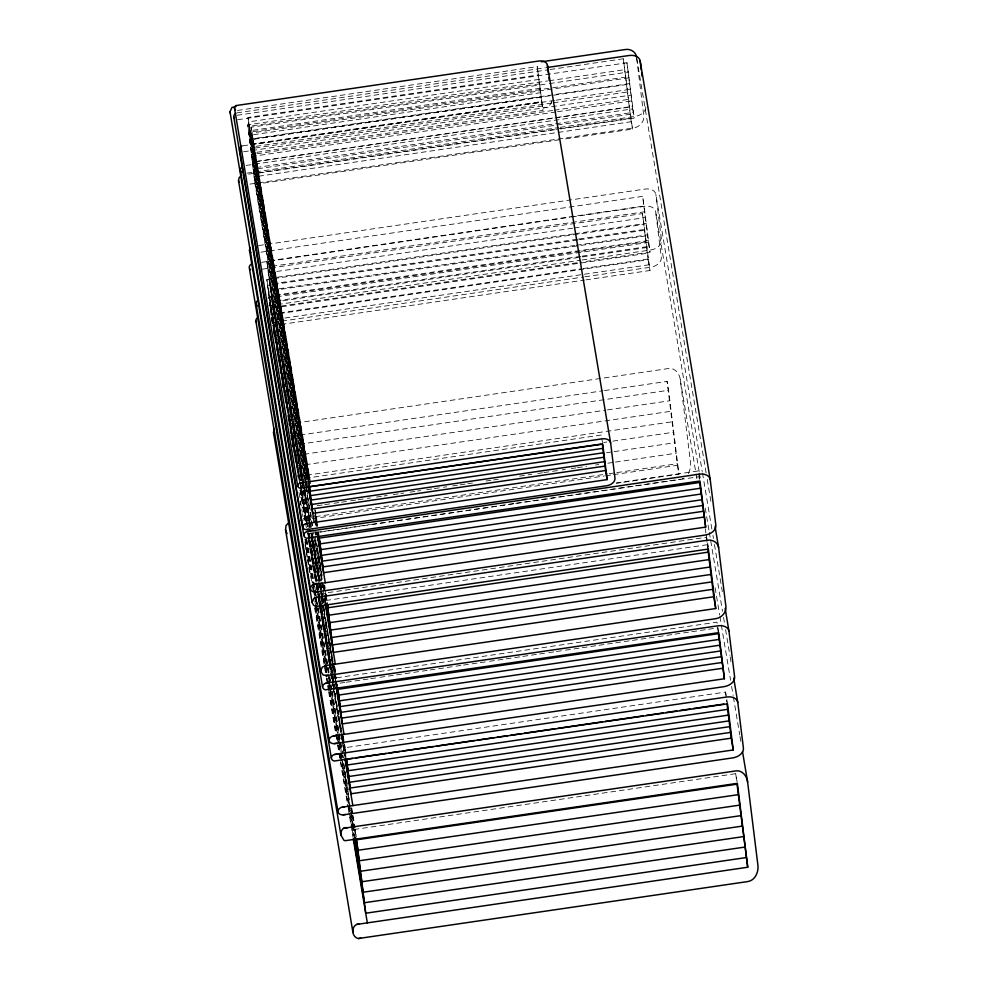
<?xml version="1.0" encoding="UTF-8"?>
<svg xmlns="http://www.w3.org/2000/svg" width="988" height="988" viewBox="0 0 988 988"><rect width="100%" height="100%" fill="white"/><g stroke="black" fill="none" stroke-linecap="round" stroke-linejoin="round"><path stroke-width="0.74" stroke-dasharray="4.94 3.71" d="M688.377 473.573L690.328 468.349L690.526 462.508L680.275 379.676C679.744 373.946 675.039 367.684 668.74 368.499L288.434 424.124M682.103 478.81L683.56 478.217M237.466 110.458L537.25 66.604L543.029 110.434L252.397 152.942L248.013 117.448L538.645 74.94M236.799 112.891L545.314 67.764M237.058 115.287L548.513 69.74M550.044 69.518L623.329 58.798L632.493 129.095L562.481 139.333M237.639 119.721L626.96 62.775L634.21 118.115L556.59 129.465M539.189 79.373L248.556 121.882L308.367 479.266M305.403 485.207L255.052 184.299L247.692 124.821L547.513 80.967M549.032 80.744L625.132 69.617M539.744 83.819L249.112 126.328L308.157 479.143M555.071 129.687L256.769 173.32L251.063 127.217L547.846 83.807M549.365 83.585L628.504 72.013M540.288 88.253L249.655 130.762L308.441 482.07M626.059 77.052L248.618 132.256L306.848 480.279M629.22 77.78L251.779 132.985L310.479 483.762M540.831 92.687L250.211 135.195L308.231 481.934M629.936 83.535L252.496 138.74L309.417 478.896M626.972 84.486L249.532 139.691L306.502 480.119M541.387 97.133L250.754 139.629L307.552 480.168M251.31 144.075L541.93 101.566M242.789 145.816L541.634 102.11L537.25 66.604M554.552 100.43L253.2 144.507L309.615 481.625M556.071 100.208L630.64 89.303M551.798 103.048L250.446 147.126L306.144 479.958M553.317 102.826L627.886 91.921M542.486 106L251.854 148.509L307.33 480.045M243.53 151.769L631.357 95.058M552.712 110.483L251.372 154.56L305.798 479.785M554.231 110.261L628.813 99.356M555.972 111.953L254.632 156.03L308.75 479.476M557.491 111.73L632.073 100.825M629.726 106.79L252.286 161.995L306.465 485.701M255.336 161.797L632.789 106.593M246.074 165.416L632.666 108.878L626.96 62.775M256.053 167.552L633.493 112.348M630.653 114.225L253.212 169.43L306.613 488.578M247.037 173.147L558.64 127.576M560.159 127.353L635.012 116.411A11.918 8.262 -9.5 0 0 645.782 106.469L645.411 103.444M248.667 174.135L630.677 118.264L623.329 58.798M631.567 121.66L254.126 176.864L305.749 485.367M249.915 184.114L633.296 128.032C639.187 127.316 644.559 121.87 643.781 115.72L636.519 57.02M255.052 184.299L560.962 139.555M258.634 245.567L645.053 189.054A10.09 6.99 -9.5 0 1 655.884 194.537L702.233 471.486M261.005 252.175L642.694 196.353L650.005 252.088L583.044 261.882M301.562 480.613L272.565 307.293L266.859 261.19L644.3 205.986M261.462 262.351L569.977 217.224M571.509 217.002L644.818 206.282A10.09 6.99 -9.5 0 1 655.662 211.765L699.134 471.548M645.016 211.741L267.575 266.945L303.699 482.848M262.302 269.181L642.459 213.581L649.981 270.502L586.057 279.851M572.67 228.191L268.291 272.713L303.909 485.577M574.201 227.969L645.732 217.508M573.386 233.958L268.995 278.468L303.6 485.256M574.905 233.736L646.436 223.263M270.218 306.984L266.834 279.604L644.275 224.4M577.14 239.269L269.712 284.235L303.291 484.935M578.659 239.047L647.152 229.031M578.017 239.961L267.55 285.371L300.093 479.896M579.548 239.738L644.991 230.167M574.806 245.481L270.428 290.003L302.229 480.057M576.337 245.259L647.869 234.798M645.695 235.934L268.254 291.139L300.043 481.107M648.573 240.553L271.132 295.758L302.427 482.774M579.45 251.483L268.971 296.894L300.253 483.824M580.969 251.261L646.411 241.69M267.896 298.104L648.387 242.455L642.694 196.353M580.808 256.337L271.848 301.525L301.871 480.934M582.327 256.114L649.289 246.321M647.128 247.457L269.687 302.661L299.944 483.515M268.872 305.823L580.475 260.252M582.006 260.029L650.734 249.976A11.918 8.262 -9.5 0 0 661.515 240.047L655.884 194.537M272.565 307.293L581.512 262.104M272.182 322.829L270.391 308.417L647.832 253.224M271.107 314.184L581.586 268.773M583.105 268.551L648.548 258.98M270.724 314.888L648.165 259.683L642.459 213.581M649.264 264.747L271.824 319.951L273.343 329.066M273.231 322.397L583.303 277.035M584.834 276.813L650.512 267.217A11.918 8.262 -9.5 0 0 661.293 257.275L655.662 211.765M272.527 325.707L584.526 280.073M291.485 436.326L602.952 390.779M604.471 390.556L667.073 381.393L668.555 390.272L678.929 474.178L616.537 483.305M291.114 445.477L668.555 390.272M295.461 455.517L605.928 410.106M607.459 409.884L669.852 400.758M296.758 466.003L671.148 411.243M298.055 476.5L672.445 421.74M601.223 435.041L308.33 477.871L308.874 482.317M603.742 442.463L606.78 442.019M612.869 441.13L673.742 432.225M300.648 497.47L308.256 496.359M606.558 452.726L612.646 451.837M614.166 451.615L675.039 442.71M301.945 507.956L309.553 506.844M317.16 505.733L323.249 504.843M324.768 504.621L332.376 503.51M333.907 503.287L339.996 502.398M341.515 502.176L349.122 501.064M350.641 500.842L356.73 499.94M358.249 499.718L365.869 498.607M367.388 498.384L370.426 497.94M376.514 497.05L382.603 496.161M384.122 495.939L387.173 495.494M393.261 494.605L399.35 493.716M400.869 493.494L403.907 493.049M409.995 492.16L416.084 491.258M417.615 491.036L420.653 490.591M426.742 489.702L432.83 488.813M434.35 488.591L441.957 487.479M443.489 487.257L446.527 486.812M452.615 485.923L458.704 485.034M460.223 484.812L466.311 483.922M467.83 483.7L472.4 483.033M486.096 481.02L492.185 480.131M493.704 479.909L498.273 479.242M519.577 476.13L531.754 474.351M537.843 473.462L542.412 472.783M543.931 472.56L560.678 470.115M562.197 469.893L565.235 469.448M571.323 468.559L575.893 467.892M577.412 467.67L586.551 466.336M595.678 465.002L598.716 464.558M607.855 463.211L613.943 462.322M615.462 462.1L676.335 453.196M303.242 518.453L313.888 516.885M315.419 516.662L607.632 473.931M609.151 473.709L615.24 472.82M616.759 472.597L677.632 463.693M300.006 520.503L310.664 518.947M312.183 518.725L604.397 475.981M605.916 475.759L612.004 474.87M613.523 474.648L677.447 465.299L667.073 381.393M616.117 482.971L698.281 470.955M307.886 533.681L370.512 524.517M372.031 524.295L514.081 503.522M515.613 503.3L680.571 479.168M320.137 532.137L698.998 476.722L699.356 479.6M708.384 549.069L706.408 537.274L326.028 592.911L327.497 604.804M707.322 544.709L326.942 600.346L324.397 585.143M336.575 677.78L716.955 622.156L718.721 632.641M344.898 682.436L337.291 683.548L337.649 686.425M346.418 682.214L361.633 679.991M363.152 679.769L369.24 678.88M370.759 678.657L378.367 677.546M379.886 677.311L395.101 675.088M396.633 674.866L428.582 670.197M430.101 669.975L454.443 666.418M455.962 666.196L462.051 665.295M463.57 665.072L478.797 662.849M480.316 662.627L487.924 661.515M489.443 661.293L504.658 659.07M506.177 658.848L521.392 656.625M522.911 656.403L538.127 654.167M539.658 653.945L547.266 652.833M548.785 652.611L554.873 651.722M556.392 651.5L564 650.388M565.519 650.166L580.734 647.943M582.253 647.72L597.468 645.497M598.987 645.275L614.203 643.052M615.734 642.817L630.949 640.595M632.468 640.372L647.683 638.149M649.202 637.927L656.81 636.815M658.329 636.593L673.544 634.37M675.063 634.148L690.279 631.925M691.81 631.703L707.025 629.467M708.544 629.245L717.671 627.911L718.387 633.679M344.355 744.347L345.874 753.461L345.17 747.694L725.55 692.069L726.538 697.96M737.122 781.965L735.727 773.678L355.347 829.315L356.273 836.799M636.778 58.539L706.185 473.277M707.198 479.353L711.261 503.658M702.493 473.005L711.903 529.309M712.928 535.397L713.435 538.435M714.46 544.524L722.351 591.701M699.38 473.067L700.406 479.143M705.234 508.017L709.051 530.803M709.298 532.322L722.524 611.313M723.537 617.401L724.55 623.477M725.575 629.554L729.897 655.377M730.144 656.897L731.169 662.973M698.763 473.832L699.726 479.575M680.275 379.676L695.787 472.301M696.034 473.82L697.046 479.896M705.185 528.481L705.938 533.038M706.198 534.557L708.235 546.697M715.09 587.699L719.672 615.03M719.919 616.549L730.589 680.324M731.602 686.388L733.133 695.503M733.392 697.022L739.74 734.986M739.987 736.505L741.012 742.568M632.666 108.878L634.21 118.115M630.677 118.264L632.493 129.095M726.785 699.43L727.526 703.851M648.387 242.455L650.005 252.088M648.165 259.683L649.981 270.502M677.447 465.299L678.929 474.178M601.729 438.067L602.495 442.599M541.634 102.11L543.029 110.434M251.063 127.217L310.788 484.071M315.098 509.882L317.901 526.592M314.802 509.573L315.567 514.131M315.814 515.65L317.593 526.283M315.518 515.341L316.024 518.379M316.271 519.898L317.296 525.962M318.309 532.038L318.815 535.076M315.209 515.032L315.715 518.058M318 531.729L318.507 534.767M253.916 150.262L309.565 482.823M314.9 514.711L316.172 522.306M316.432 523.825L316.938 526.863M309.009 480.995L309.775 485.553M314.851 515.921L315.357 518.959M315.617 520.478L316.629 526.555M248.013 117.448L308.454 479.168M308.701 480.687L309.466 485.244M315.308 520.17L316.333 526.246M317.346 532.31L317.852 535.348M308.404 480.378L309.17 485.231M315.518 522.887L316.024 525.925M317.037 532.001L317.556 535.039M316.74 531.692L317.247 534.73M247.692 124.821L307.972 485.009M315.851 532.124L316.358 535.163M324.756 585.316L325.262 588.354M315.493 531.952L316.012 534.99M315.147 531.791L315.654 534.829M318.963 554.589L319.976 560.665M320.236 562.184L321.001 566.741M324.052 584.982L327.102 603.223M306.404 481.477L307.169 486.034M314.789 531.63L315.308 534.669M316.827 543.783L317.333 546.821M317.593 548.34L321.149 569.619M321.409 571.138L322.421 577.214M323.694 584.822L325.225 593.936M325.472 595.455L326.744 603.051M306.045 481.304L306.811 485.874M315.209 536.015L322.323 578.573M323.348 584.649L324.867 593.776M325.126 595.295L326.398 602.89M306.712 487.22L307.478 491.777M315.617 540.411L322.224 579.931M323.249 586.008L324.521 593.603M324.768 595.122L326.04 602.729M306.873 490.097L309.158 503.781M309.417 505.3L310.43 511.376M310.689 512.896L311.195 515.934M315.258 540.251L322.644 584.328M322.891 585.847L323.397 588.885M324.929 597.999L325.694 602.557M306.008 486.899L312.616 526.406M314.913 540.09L321.779 581.117M322.026 582.636L323.051 588.712M324.57 597.839L325.336 602.396M305.663 486.726L312.529 527.765M312.776 529.284L313.789 535.36M314.048 536.879L321.421 580.956M321.68 582.475L322.693 588.552M322.953 590.071L324.99 602.235M266.859 261.19L303.501 480.131M305.02 489.245L311.381 527.259M312.406 533.347L323.088 597.197M323.348 598.728L324.113 603.285M334.796 667.147L336.068 674.742M303.958 484.367L304.724 488.937M304.971 490.456L310.578 523.899M312.097 533.026L322.78 596.888M323.039 598.407L323.805 602.964M334.487 666.826L335.253 671.383M304.156 487.096L309.763 520.54M310.01 522.059L310.775 526.629M312.554 537.262L319.939 581.364M320.186 582.883L321.211 588.959M322.99 599.605L323.496 602.643M330.116 642.175L330.881 646.745M333.672 663.467L335.204 672.581M335.451 674.112L336.216 678.67M303.859 486.775L310.726 527.827M312.257 536.953L319.63 581.043M319.89 582.562L320.902 588.638M321.162 590.169L321.915 594.727M322.174 596.246L323.447 603.853M323.706 605.372L324.719 611.449M330.066 643.373L331.079 649.462M331.338 650.981L332.104 655.538M332.351 657.057L333.117 661.627M333.376 663.146L334.895 672.272M335.154 673.791L336.167 679.868M336.426 681.387L337.192 685.956M304.316 491.011L310.417 527.506M311.442 533.594L321.619 594.406M321.866 595.925L323.138 603.532M324.163 609.608L325.941 620.254M326.201 621.773L327.213 627.849M327.473 629.381L328.485 635.457M328.745 636.976L332.301 658.267M333.833 667.382L334.586 671.951M334.846 673.47L335.858 679.546M336.118 681.065L337.13 687.154M304.008 490.703L310.121 527.184M311.134 533.273L321.816 597.123M322.076 598.654L322.841 603.211M323.854 609.287L333.265 665.542M333.524 667.073L336.068 682.276M336.328 683.795L336.834 686.833M302.686 484.293L303.452 488.862M303.699 490.381L309.306 523.825M310.825 532.952L320.248 589.206M321.767 598.333L332.968 665.233M333.215 666.752L334.747 675.866M334.994 677.398L335.759 681.955M336.019 683.474L336.525 686.512M303.402 490.06L308.491 520.466M308.738 521.985L309.763 528.074M311.282 537.188L318.667 581.29M318.914 582.809L319.939 588.885M320.186 590.404L320.952 594.974M321.211 596.493L332.153 661.874M332.4 663.393L333.932 672.507M334.191 674.026L334.944 678.595M301.822 482.144L309.454 527.753M310.985 536.879L318.358 580.969M318.618 582.488L319.63 588.564M321.409 599.21L322.174 603.767M322.434 605.298L332.104 663.072M332.351 664.591L334.895 679.793M335.154 681.312L336.167 687.401M266.834 279.604L300.908 483.256M301.167 484.775L301.933 489.332M302.18 490.863L308.293 527.333M309.306 533.409L319.223 592.677M319.482 594.196L321.508 606.36M321.767 607.879L331.425 665.628M331.684 667.147L334.994 686.907M343.132 735.541L344.404 743.137M344.651 744.656L345.17 747.694M301.883 490.542L307.478 523.973M308.997 533.1L332.907 675.953M333.166 677.472L334.685 686.586M343.083 736.739L344.096 742.828M300.303 482.626L306.663 520.614M306.91 522.146L307.676 526.703M308.701 532.779L309.207 535.817M309.454 537.336L316.839 581.413M317.086 582.932L319.124 595.085M319.371 596.604L332.091 672.593M332.351 674.112L333.364 680.201M333.623 681.72L334.376 686.277M342.774 736.431L343.281 739.469M343.54 740.988L346.331 757.71M300.513 485.355L307.12 524.863M308.639 533.977L309.405 538.546M309.664 540.066L317.037 584.13M317.296 585.649L318.05 590.219M319.581 599.333L333.574 682.918M335.352 693.564L335.858 696.602M338.143 710.273L338.909 714.83M339.168 716.349L340.181 722.438M340.44 723.957L341.453 730.033M341.712 731.552L343.738 743.705M343.997 745.236L346.035 757.388M300.204 485.034L306.811 524.542M308.342 533.668L316.987 585.341M317.247 586.86L318.26 592.936M318.519 594.455L320.544 606.62M320.804 608.139L330.461 665.887M330.721 667.406L336.315 700.838M336.575 702.357L337.587 708.433M337.847 709.964L343.441 743.396M343.688 744.915L345.726 757.067M270.391 308.417L299.129 480.156M300.92 490.801L306.515 524.233M308.034 533.347L316.679 585.019M316.938 586.539L317.951 592.615M318.21 594.134L320.248 606.299M320.495 607.818L330.165 665.566M330.412 667.085L341.86 735.48M342.12 736.999L344.911 753.721M271.614 317.222L275.183 338.501M275.43 340.02L276.455 346.096M276.702 347.615L283.828 390.174M284.075 391.693L285.1 397.769M285.347 399.288L286.372 405.376M286.619 406.895L293.745 449.441M293.992 450.96L295.017 457.049M295.264 458.568L298.574 478.316M300.611 490.48L306.206 523.912M307.725 533.038L316.382 584.711M316.629 586.23L331.635 675.891M331.894 677.41L333.932 689.575M334.179 691.094L341.552 735.158M341.811 736.678L344.602 753.399M273.602 330.585L274.615 336.661M274.874 338.18L275.64 342.75M276.652 348.826L277.159 351.864M277.418 353.383L278.431 359.459M278.69 360.978L279.703 367.067M279.962 368.586L283.26 388.333M283.519 389.852L284.532 395.941M284.791 397.46L285.557 402.017M287.841 415.689L288.348 418.739M288.607 420.258L293.189 447.613M293.436 449.132L294.461 455.209M294.708 456.728L295.474 461.285M297.759 474.969L298.265 478.007M300.303 490.159L305.391 520.553M308.194 537.274L315.567 581.352M315.814 582.871L317.852 595.023M318.111 596.542L330.819 672.532M331.079 674.051L332.091 680.139M332.351 681.658L333.117 686.215M333.364 687.734L340.736 731.812M341.762 737.888L345.071 757.648M273.553 331.795L274.318 336.352M282.198 383.468L282.963 388.025M290.843 435.14L291.868 441.216M292.115 442.735L292.88 447.292M300.006 489.85L305.341 521.763M305.601 523.282L306.354 527.839M308.392 540.004L315.258 581.03M316.271 587.107L316.79 590.157M318.309 599.271L328.992 663.096M329.251 664.615L331.795 679.818M332.042 681.337L340.687 733.01M340.946 734.529L341.959 740.605M342.219 742.124L344.763 757.327M298.981 492.506L302.291 512.229M302.538 513.748L303.044 516.786M306.86 539.534L314.468 585.057M314.727 586.563L315.74 592.639M315.999 594.159L318.025 606.286M318.284 607.805L331.993 689.735M332.24 691.254L342.651 753.449M342.91 754.968L343.416 758.006M351.79 808.073L352.815 814.137M353.062 815.656L355.1 827.796M300.031 501.472L300.537 504.51M306.379 539.411L329.226 675.953M329.486 677.459L331.511 689.599M331.77 691.118L342.169 753.325M342.428 754.832L342.935 757.87M343.948 763.946L344.973 770.01M345.22 771.529L346.232 777.593M346.492 779.112L347.504 785.176M347.764 786.695L348.27 789.733M351.308 807.937L352.333 814.001M352.58 815.52L354.618 827.66M354.865 829.179L356.137 836.762M305.897 539.275L315.802 598.444M316.049 599.963L328.745 675.817M329.004 677.336L330.017 683.4M330.264 684.919L338.896 736.505M339.156 738.024L341.181 750.151M343.466 763.81L349.567 800.218M350.839 807.801L351.851 813.877M352.099 815.396L354.136 827.524M354.383 829.043L355.655 836.626M305.416 539.139L312.776 583.142M313.035 584.661L314.814 595.27M315.061 596.789L327.757 672.655M328.016 674.162L329.029 680.238M329.276 681.757L337.908 733.331M338.168 734.85L340.959 751.535M341.218 753.054L341.971 757.611M342.231 759.13L350.864 810.703M351.111 812.222L353.148 824.363M353.395 825.882L355.174 836.503M304.934 539.016L312.294 583.006M312.554 584.526L313.32 589.07M313.567 590.589L314.332 595.147M314.579 596.666L327.275 672.519M328.806 681.621L329.819 687.685M330.066 689.204L337.427 733.207M337.686 734.714L338.699 740.79M338.958 742.309L340.477 751.411M340.736 752.93L352.667 824.227M352.914 825.746L354.692 836.367M304.959 541.918L312.332 585.909M312.579 587.428L313.344 591.973M314.863 601.087L325.781 666.32M326.04 667.839L326.793 672.383M327.818 678.46L328.572 683.004M328.831 684.523L329.844 690.587M330.103 692.106L337.464 736.109M337.711 737.628L338.736 743.692M338.983 745.211L340.502 754.313M340.761 755.832L354.21 836.231M304.996 544.82L306.008 550.884M306.255 552.403L307.28 558.467M307.527 559.986L308.54 566.05M308.799 567.569L309.812 573.645M315.394 607.015L325.299 666.184M325.558 667.703L327.077 676.805M328.596 685.907L329.362 690.464M329.622 691.983L336.982 735.974M337.229 737.493L338.254 743.556M338.501 745.076L340.033 754.177M340.28 755.697L350.184 814.865M350.431 816.384L353.741 836.107M314.925 606.891L324.817 666.06M325.077 667.567L326.596 676.669M326.855 678.188L327.868 684.264M328.127 685.771L328.881 690.328M329.14 691.847L337.773 743.433M338.019 744.94L353.259 835.971M314.69 608.275L324.336 665.924M324.595 667.443L326.114 676.545M326.373 678.064L327.386 684.128M327.646 685.647L328.399 690.192M328.658 691.711L337.291 743.297M337.538 744.816L347.949 807.011M348.208 808.53L353.025 837.355M735.727 773.678L736.653 781.162M706.408 537.274L707.877 549.167M725.55 692.069L726.798 702.147M318.605 532.359L318.963 535.237M309.059 483.799L309.429 486.751M551.761 101.085A9.176 6.36 -9.5 0 1 543.437 107.902"/><path stroke-width="1.48" d="M356.668 924.447L747.731 867.242L737.344 783.336L345.084 840.714L343.898 840.245L340.86 835.008L273.528 432.633L274.121 428.384M340.86 835.008C340.193 831.266 343.194 826.388 347.418 827.722M328.312 675.36L323.311 675.113L320.631 671.395L238.516 180.705L239.17 177.642L241.603 175.37M320.631 671.395L322.31 667.048L327.077 665.381M324.681 665.727L715.732 608.534L708.384 549.069L316.111 606.434L313.567 605.274L312.122 602.532L230.006 111.829L231.859 107.531L235.959 106.482M312.122 602.532L313.974 598.234L318.889 597.061M252.298 263.697L251.236 264.204A5.36 3.717 -9.5 0 0 249.26 267.612L331.375 758.315M289.336 522.072L286.038 525.53L285.544 529.778L352.877 932.153C353.173 935.908 356.878 939.884 360.805 938.168M308.602 529.333L305.984 529.605A4.446 3.088 -9.5 0 1 302.797 527.16L239.565 149.312M317.963 591.689L314.555 592.034A5.78 4.001 -9.5 0 1 310.43 588.86L240.368 170.195M336.71 743.322L333.302 743.668A5.78 4.001 -9.5 0 1 329.177 740.494L256.09 303.761M345.516 814.532L342.107 814.878A5.78 4.001 -9.5 0 1 337.982 811.704L255.867 321.001M541.436 61.799L625.441 49.511C630.319 48.634 635.939 51.845 636.519 57.02M546.846 67.542L629.319 55.476A10.09 6.99 -9.5 0 1 640.162 60.96L710.224 479.637L715.843 525.147A11.918 8.262 -9.5 0 1 705.074 535.076L315.567 592.047M300.043 483.033L602.297 438.833A7.768 5.385 -9.5 0 1 610.633 443.056L614.968 478.093A9.176 6.36 -9.5 0 1 606.669 485.738L306.762 529.605M600.79 444.131L309.429 486.751L312.714 513.377L605.607 470.535L602.322 443.908M602.865 448.354L309.973 491.184L309.207 486.627M603.421 452.788L310.516 495.63L308.997 486.504M311.072 500.064L603.964 457.222M604.52 461.668L311.615 504.498L308.565 486.257M605.064 466.101L312.171 508.944L308.355 486.121M306.021 523.652L607.126 479.612L602.742 444.118L299.821 488.146A4.125 2.865 -9.5 0 1 299.228 483.428L303.02 482.601M306.86 531.556L699.38 474.141A10.09 6.99 -9.5 0 1 710.224 479.637M700.418 488.245L320.038 543.882L318.766 536.286M701.134 494.012L320.754 549.637L318.457 535.978M701.851 499.767L321.458 555.404L318.161 535.669M702.554 505.535L322.174 561.172L317.852 535.348M703.271 511.29L322.891 566.927L317.803 536.558M703.987 517.057L323.595 572.694L319.322 538.114L699.702 482.477L705.667 527.123L314.616 584.316M315.024 597.629L707.556 540.214C712.434 539.337 718.054 542.548 718.634 547.723L725.896 606.422C726.674 612.572 721.302 618.019 715.411 618.735L325.916 675.706M708.248 552.144L327.868 607.781L327.349 604.742M709.162 559.579L328.782 615.215L327.003 604.57M710.088 567.013L329.696 622.65L326.645 604.409M711.002 574.448L330.622 630.085L326.299 604.248M711.928 581.883L331.536 637.519L325.941 604.076M712.842 589.317L332.462 644.954L325.595 603.915M707.877 549.167L713.756 596.752L333.376 652.389L327.497 604.804M325.608 683.19L718.128 625.774A10.09 6.99 -9.5 0 1 728.971 631.258L734.603 676.768A11.918 8.262 -9.5 0 1 723.821 686.697L334.327 743.668M719.091 639.434L338.711 695.07L337.439 687.475M719.807 645.201L339.427 700.838L337.39 688.673M720.524 650.969L340.144 706.605L337.081 688.352M721.24 656.724L340.848 712.36L336.785 688.031M721.944 662.491L341.564 718.128L336.476 687.722M722.66 668.259L342.28 723.883L337.995 689.315L718.387 633.679L724.414 678.744L333.364 735.937M334.413 754.4L726.933 696.985A10.09 6.99 -9.5 0 1 737.777 702.468L743.408 747.978A11.918 8.262 -9.5 0 1 732.627 757.907L343.132 814.878M348.109 759.006L352.679 758.339M355.717 757.895L386.147 753.436M389.198 752.992L399.844 751.436M402.882 750.991L433.312 746.545M436.363 746.101L474.401 740.531M477.439 740.086L494.173 737.641M497.223 737.196L507.869 735.64M510.92 735.196L521.565 733.627M524.603 733.182L555.034 728.736M558.084 728.292L602.211 721.833M605.249 721.388L643.287 715.831M646.337 715.386L663.072 712.941M666.11 712.496L676.768 710.928M679.806 710.483L690.451 708.927M693.502 708.482L723.932 704.036M727.687 709.347L347.307 764.984L346.282 758.908M728.403 715.114L348.011 770.751L345.985 758.586M729.107 720.882L348.727 776.519L345.924 759.797M729.823 726.637L349.443 782.274L345.627 759.476M730.54 732.404L350.147 788.041L345.318 759.167M726.97 703.592L731.244 738.172L350.864 793.796L346.59 759.229M342.169 807.147L733.22 749.954L727.526 703.851L334.105 761.044A5.36 3.717 -9.5 0 1 333.351 754.906L338.279 753.832M343.54 828.277L736.072 770.875C742.371 770.06 747.076 776.321 747.62 782.051L757.858 864.883C758.846 871.712 755.351 880.271 747.916 881.543L358.409 938.514M738.32 794.648L357.94 850.285L355.915 838.145M739.617 805.134L359.237 860.77L355.433 838.022M740.926 815.631L360.534 871.268L354.951 837.886M742.223 826.116L361.83 881.753L354.47 837.75M743.519 836.601L363.127 892.238L354.247 839.133M744.816 847.087L364.424 902.723L353.766 839.01M746.113 857.584L365.721 913.221L356.643 839.8L737.023 784.163L747.731 867.242M307.861 523.381L305.267 523.887A4.446 3.088 -9.5 0 0 302.797 527.16M317.012 583.957L313.641 584.612A5.78 4.001 -9.5 0 0 310.43 588.86M335.759 735.591L332.388 736.233A5.78 4.001 -9.5 0 0 329.177 740.494M344.565 806.801L341.193 807.443A5.78 4.001 -9.5 0 0 337.982 811.704M359.064 924.089C354.791 923.607 352.284 928.424 352.877 932.153M310.726 530.988L305.798 532.063A5.36 3.717 -9.5 0 0 306.552 538.201L699.961 481.02L705.667 527.123M329.473 682.622L324.546 683.696A5.36 3.717 -9.5 0 0 325.299 689.834L718.721 632.641L724.414 678.744M287.051 533.742L285.544 529.778M230.006 111.829L230.476 113.324M238.516 180.705L238.96 182.187M273.528 432.633L274.071 434.745M715.077 526.443L718.634 547.723M725.155 608.435L728.971 631.258M733.714 678.163L737.777 702.468M742.531 751.683L747.62 782.051M713.756 596.752L715.732 608.534M731.244 738.172L733.22 749.954M235.539 109.816A4.125 2.865 -9.5 0 1 236.008 105.58L539.065 60.984A7.768 5.385 -9.5 0 1 547.414 65.208L610.633 443.056M605.607 470.535L607.126 479.612M317.506 536.249L325.287 582.747M308.133 485.997L314.233 522.454M325.237 603.754L335.352 664.171M336.167 687.401L344.034 734.38M345.01 758.846L352.839 805.591M234.489 108.211L297.709 486.047M233.761 116.806L303.822 535.471M353.284 838.874L367.338 922.878M249.495 250.384L322.57 687.105M640.162 60.96L641.286 70.062M641.657 73.1L642.039 76.138M547.414 65.208L548.538 74.347M548.92 77.397L549.291 80.448M250.866 252.471A5.36 3.717 -9.5 0 1 250.31 247.976M257.374 305.872A5.78 4.001 -9.5 0 1 257.893 300.315M240.553 150.942A4.446 3.088 -9.5 0 1 242.048 146.039M241.652 172.295A5.78 4.001 -9.5 0 1 242.159 166.75M234.193 117.955A5.36 3.717 -9.5 0 1 235.737 113.398M256.275 322.137A5.78 4.001 -9.5 0 1 257.658 317.556M250.631 269.699A5.36 3.717 -9.5 0 1 249.692 268.761"/></g></svg>
